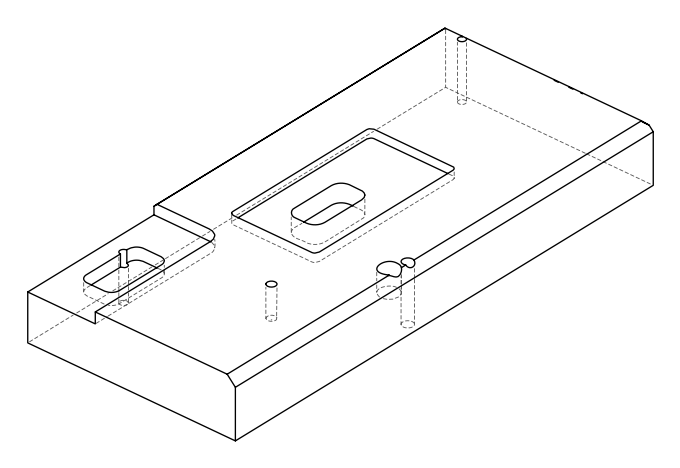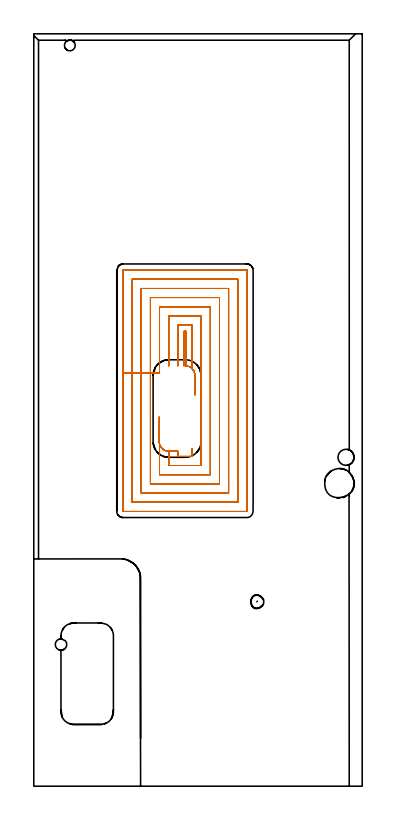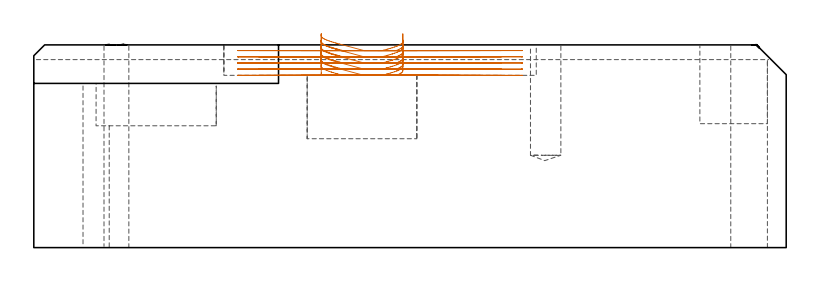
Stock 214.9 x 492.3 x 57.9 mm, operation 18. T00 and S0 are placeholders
(PLAN: 18 operations, 10 tool changes, 62 min)
(1 SPOT_DRILL | STEP1HOLE | NXT0321_9005460120000 | 0.03 min | 2 mm3)
(2 SPOT_DRILL_1 | STEP1HOLE_1 | NXT0321_9005460120000 | 0.03 min | 1119 mm3)
(3 SPOT_DRILL_2 | STEP1HOLE_2 | NXT0321_9005460120000 | 0.03 min | 0 mm3)
(4 SPOT_DRILL_3 | STEP1POCKET | NXT0321_9005460120000 | 0.03 min | 0 mm3)
(5 SPOT_DRILL_4 | STEP1POCKET_1 | NXT0321_9005460120000 | 0.05 min | 183 mm3)
(6 DRILL_THROUGH_HOLE_INTO_CENTER | STEP1HOLE | UGT0301_500 | 0.26 min | 4979 mm3)
(7 DRILL_THROUGH_HOLE_INTO_CENTER_1 | STEP1HOLE_1 | NXT0301_046 | 0.21 min | 2071 mm3)
(8 DRILL_THROUGH_HOLE_INTO_CENTER_2 | STEP1HOLE_2 | NXT0301_042 | 0.25 min | 2259 mm3)
(9 DRILL_BLIND_HOLE_INTO_CENTER | STEP1POCKET | NXT0301_058 | 0.14 min | 1887 mm3)
(10 DRILL_BLIND_HOLE_INTO_CENTER_1 | STEP1POCKET_1 | NXT0301_128 | 0.1 min | 2230 mm3)
(11 MILL_ROUGH_BLIND_HOLE_CONTOUR | STEP1POCKET_1 | NXT0201_009 | Spiral | 2.02 min | 4159 mm3)
(12 AREA_MILL | FG_CHAMFER_SURFACE | UGT0205_001 | 15.85 min | 17725 mm3)
(13 AREA_MILL_1 | FG_CHAMFER_SURFACE_1 | UGT0205_001 | 5.6 min | 1664 mm3)
(14 AREA_MILL_2 | FG_CHAMFER_SURFACE_2 | UGT0205_001 | 3.49 min | 1813 mm3)
(15 MILL_CORNER_NOTCH_RECTANGULAR | CORNER_NOTCH_RECTANGULAR | UGT0201_104 | Follow Part, ap 5, ae 75% | 5.33 min | 112798 mm3)
(16 MILL_RECTANGULAR_POCKET | POCKET_RECTANGULAR_STRAIGHT | UGT0201_010 | Follow Part, ap 4, ae 75% | 2.49 min | 51146 mm3)
(17 MILL_RECTANGULAR_POCKET_1 | POCKET_RECTANGULAR_STRAIGHT_1 | UGT0201_010 | Follow Part, ap 4, ae 75% | 2.19 min | 26560 mm3)
(18 MILL_RECTANGULAR_POCKET_2 | POCKET_RECTANGULAR_STRAIGHT_2 | NXT0201_009 | Follow Part, ap 2, ae 75% | 23.93 min | 112047 mm3)
(TOOL NXT0321_9005460120000 | NC Spot Drill, 142deg, 12mm, Carbide, Uncoated | D12 PA142 FL30 Z2)
(TOOL UGT0301_500 | Carbide Drill 10.5 mm | D10.5 PA118 FL87 Z2)
(TOOL NXT0301_046 | Carbide Drill 7.5mm [860.1-0750-038A1-MM 2214] | D7.5 PA140 FL53 Z2)
(TOOL NXT0301_042 | Carbide Drill 7.1mm [860.1-0710-057A1-MM 2214] | D7.1 PA140 FL85 Z2)
(TOOL NXT0301_058 | Carbide Drill 8.7mm [860.1-0870-026A1-MM 2214] | D8.7 PA140 FL47 Z2)
(TOOL NXT0301_128 | Carbide Drill 12mm [861.1-1200-036A1-GP GC34] | D12 PA150 FL37.4 Z2)
(TOOL NXT0201_009 | ENDMILL 8mm [2P460-0800-NA 1630] | D8 FL26 Z6)
(TOOL UGT0205_001 | Chamfer Mill 20 x 3 x 45 deg. | D20 FL50 Z2)
(TOOL UGT0201_104 | End Mill 20 mm | D20 FL22 Z2)
(TOOL UGT0201_010 | End Mill 16 mm | D16 FL22 Z2)
(OP 18 MILL_RECTANGULAR_POCKET_2)
G17 G21 G94 G90
T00 M6
G54
G17 G0 G90 X105.4 Y260.443 S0 M3
G43 Z68.041 H1
Z61.041
G94 G1 Y267.858 Z59.054 F250.
X105.415 Y268.717 Z58.824
X105.374 Y269.363 Z58.651
X105.272 Y270.026 Z58.471
X105.136 Y270.617 Z58.308
X104.924 Y271.19 Z58.145
X104.85 Y271.346 Z58.098
X104.623 Y271.79 Z57.965
X104.235 Y272.433 Z57.763
X103.759 Y272.994 Z57.566
X103.668 Y273.086 Z57.532
X103.056 Y273.668 Z57.305
X102.397 Y274.115 Z57.092
X102.351 Y274.141 Z57.078
X101.808 Y274.418 Z56.915
X101.152 Y274.697 Z56.724
X100.831 Y274.793 Z56.634
X100.741 Y274.814 Z56.609
X99.997 Y274.94 Z56.407
X99.5 Y274.992 Z56.273
Y297.7 F500.
X98.3
Y275.
G0 X105.4 Y255.977 Z61.041
G1 Y267.858 Z57.858 F250.
X105.415 Y268.717 Z57.627
X105.374 Y269.363 Z57.454
X105.272 Y270.026 Z57.274
X105.136 Y270.617 Z57.112
X104.924 Y271.19 Z56.948
X104.85 Y271.346 Z56.902
X104.623 Y271.79 Z56.768
X104.235 Y272.433 Z56.567
X103.759 Y272.994 Z56.37
X103.668 Y273.086 Z56.335
X103.5 Y273.245 Z56.273
Y301.7 F500.
X94.3
Y275.
G0 X82.1 Y227.457 Z61.041
G1 Y226.413 Z60.761 F250.
X82.085 Y225.536 Z60.526
X82.12 Y224.884 Z60.352
X82.221 Y224.222 Z60.172
X82.356 Y223.608 Z60.004
X82.529 Y223.118 Z59.864
X82.875 Y222.417 Z59.655
X83.175 Y221.893 Z59.493
X83.696 Y221.254 Z59.272
X84.35 Y220.617 Z59.028
X84.973 Y220.16 Z58.82
X85.074 Y220.1 Z58.789
X85.514 Y219.873 Z58.656
X86.225 Y219.546 Z58.447
X86.535 Y219.442 Z58.359
X86.614 Y219.421 Z58.337
X87.343 Y219.286 Z58.138
X87.992 Y219.202 Z57.963
X94.3 Y219.2 Z56.273
Y215.8 F500.
X103.5
Y220.952
G0 X82.1 Y233.457 Z61.041
G1 Y226.413 Z59.154 F250.
X82.085 Y225.536 Z58.919
X82.12 Y224.884 Z58.744
X82.221 Y224.222 Z58.564
X82.356 Y223.608 Z58.396
X82.529 Y223.118 Z58.257
X82.875 Y222.417 Z58.047
X83.175 Y221.893 Z57.885
X83.696 Y221.254 Z57.664
X84.35 Y220.617 Z57.42
X84.973 Y220.16 Z57.213
X85.074 Y220.1 Z57.181
X85.514 Y219.873 Z57.049
X86.225 Y219.546 Z56.839
X86.535 Y219.442 Z56.751
X86.614 Y219.421 Z56.729
X87.343 Y219.286 Z56.531
X87.992 Y219.202 Z56.356
X88.3 Y219.198 Z56.273
Y209.8 F500.
X109.5
Y307.7
X88.3
Y275.002
G0 X82.1 Y241.639 Z61.041
G1 Y226.413 Z56.961 F250.
X82.085 Y225.536 Z56.726
X82.12 Y224.884 Z56.551
X82.221 Y224.222 Z56.372
X82.3 Y223.861 Z56.273
Y203.8 F500.
X115.5
Y313.7
X82.3
Y270.349
X76.3
Y197.8
X121.5
Y319.7
X76.3
Y270.349
X70.3
Y191.8
X127.5
Y325.7
X70.3
Y270.349
X64.3
Y185.8
X133.5
Y331.7
X64.3
Y270.349
X58.3
Y179.9
X58.305 Y179.845
X58.345 Y179.805
X58.4 Y179.8
X139.4
X139.455 Y179.805
X139.495 Y179.845
X139.5 Y179.9
Y337.6
X139.495 Y337.655
X139.455 Y337.695
X139.4 Y337.7
X58.4
X58.345 Y337.695
X58.305 Y337.655
X58.3 Y337.6
Y270.349
Y269.349
G0 X105.4 Y260.443 Z59.273
G1 Y267.858 Z57.286 F250.
X105.415 Y268.717 Z57.056
X105.374 Y269.363 Z56.882
X105.272 Y270.026 Z56.703
X105.136 Y270.617 Z56.54
X104.924 Y271.19 Z56.376
X104.85 Y271.346 Z56.33
X104.623 Y271.79 Z56.197
X104.235 Y272.433 Z55.995
X103.759 Y272.994 Z55.798
X103.668 Y273.086 Z55.763
X103.056 Y273.668 Z55.537
X102.397 Y274.115 Z55.324
X102.351 Y274.141 Z55.31
X101.808 Y274.418 Z55.146
X101.152 Y274.697 Z54.955
X100.831 Y274.793 Z54.866
X100.741 Y274.814 Z54.841
X99.997 Y274.94 Z54.639
X99.5 Y274.992 Z54.505
Y297.7 F500.
X98.3
Y275.
G0 X105.4 Y255.977 Z59.273
G1 Y267.858 Z56.089 F250.
X105.415 Y268.717 Z55.859
X105.374 Y269.363 Z55.686
X105.272 Y270.026 Z55.506
X105.136 Y270.617 Z55.343
X104.924 Y271.19 Z55.18
X104.85 Y271.346 Z55.133
X104.623 Y271.79 Z55.
X104.235 Y272.433 Z54.798
X103.759 Y272.994 Z54.601
X103.668 Y273.086 Z54.567
X103.5 Y273.245 Z54.505
Y301.7 F500.
X94.3
Y275.
G0 X82.1 Y227.457 Z59.273
G1 Y226.413 Z58.993 F250.
X82.085 Y225.536 Z58.758
X82.12 Y224.884 Z58.583
X82.221 Y224.222 Z58.404
X82.356 Y223.608 Z58.235
X82.529 Y223.118 Z58.096
X82.875 Y222.417 Z57.887
X83.175 Y221.893 Z57.725
X83.694 Y221.257 Z57.505
X84.351 Y220.617 Z57.259
X84.973 Y220.16 Z57.052
X85.074 Y220.1 Z57.021
X85.514 Y219.873 Z56.888
X86.225 Y219.546 Z56.679
X86.535 Y219.442 Z56.591
X86.614 Y219.421 Z56.569
X87.343 Y219.286 Z56.37
X87.992 Y219.202 Z56.195
X94.3 Y219.2 Z54.505
Y215.8 F500.
X103.5
Y220.952
G0 X82.1 Y233.457 Z59.273
G1 Y226.413 Z57.386 F250.
X82.085 Y225.536 Z57.15
X82.12 Y224.884 Z56.976
X82.221 Y224.222 Z56.796
X82.356 Y223.608 Z56.628
X82.529 Y223.118 Z56.488
X82.875 Y222.417 Z56.279
X83.175 Y221.893 Z56.117
X83.694 Y221.257 Z55.897
X84.351 Y220.617 Z55.651
X84.973 Y220.16 Z55.444
X85.074 Y220.1 Z55.413
X85.514 Y219.873 Z55.28
X86.225 Y219.546 Z55.071
X86.535 Y219.442 Z54.983
X86.614 Y219.421 Z54.961
X87.343 Y219.286 Z54.763
X87.992 Y219.202 Z54.587
X88.3 Y219.198 Z54.505
Y209.8 F500.
X109.5
Y307.7
X88.3
Y275.002
G0 X82.1 Y241.639 Z59.273
G1 Y226.413 Z55.193 F250.
X82.085 Y225.536 Z54.958
X82.12 Y224.884 Z54.783
X82.221 Y224.222 Z54.604
X82.3 Y223.861 Z54.505
Y203.8 F500.
X115.5
Y313.7
X82.3
Y270.349
X76.3
Y197.8
X121.5
Y319.7
X76.3
Y270.349
X70.3
Y191.8
X127.5
Y325.7
X70.3
Y270.349
X64.3
Y185.8
X133.5
Y331.7
X64.3
Y270.349
X58.3
Y179.9
X58.305 Y179.845
X58.345 Y179.805
X58.4 Y179.8
X139.4
X139.455 Y179.805
X139.495 Y179.845
X139.5 Y179.9
Y337.6
X139.495 Y337.655
X139.455 Y337.695
X139.4 Y337.7
X58.4
X58.345 Y337.695
X58.305 Y337.655
X58.3 Y337.6
Y270.349
Y269.349
G0 X105.4 Y260.443 Z57.505
G1 Y267.858 Z55.518 F250.
X105.415 Y268.717 Z55.287
X105.374 Y269.363 Z55.114
X105.272 Y270.026 Z54.935
X105.136 Y270.617 Z54.772
X104.924 Y271.19 Z54.608
X104.85 Y271.346 Z54.562
X104.623 Y271.79 Z54.428
X104.235 Y272.433 Z54.227
X103.759 Y272.994 Z54.03
X103.668 Y273.086 Z53.995
X103.056 Y273.668 Z53.769
X102.397 Y274.115 Z53.556
X102.351 Y274.141 Z53.541
X101.808 Y274.418 Z53.378
X101.152 Y274.697 Z53.187
X100.831 Y274.793 Z53.097
X100.741 Y274.814 Z53.073
X99.997 Y274.94 Z52.87
X99.5 Y274.992 Z52.736
Y297.7 F500.
X98.3
Y275.
G0 X105.4 Y255.977 Z57.505
G1 Y267.858 Z54.321 F250.
X105.415 Y268.717 Z54.091
X105.374 Y269.363 Z53.917
X105.272 Y270.026 Z53.738
X105.136 Y270.617 Z53.575
X104.924 Y271.19 Z53.411
X104.85 Y271.346 Z53.365
X104.623 Y271.79 Z53.232
X104.235 Y272.433 Z53.03
X103.759 Y272.994 Z52.833
X103.668 Y273.086 Z52.798
X103.5 Y273.245 Z52.736
Y301.7 F500.
X94.3
Y275.
G0 X82.1 Y227.457 Z57.505
G1 Y226.413 Z57.225 F250.
X82.085 Y225.536 Z56.99
X82.12 Y224.884 Z56.815
X82.221 Y224.222 Z56.635
X82.356 Y223.608 Z56.467
X82.529 Y223.118 Z56.328
X82.875 Y222.417 Z56.118
X83.175 Y221.893 Z55.957
X83.694 Y221.257 Z55.737
X84.354 Y220.613 Z55.49
X84.972 Y220.16 Z55.284
X85.074 Y220.1 Z55.253
X85.514 Y219.873 Z55.12
X86.225 Y219.546 Z54.91
X86.535 Y219.442 Z54.823
X86.614 Y219.421 Z54.801
X87.343 Y219.286 Z54.602
X87.992 Y219.202 Z54.427
X94.3 Y219.2 Z52.736
Y215.8 F500.
X103.5
Y220.952
G0 X82.1 Y233.457 Z57.505
G1 Y226.413 Z55.617 F250.
X82.085 Y225.536 Z55.382
X82.12 Y224.884 Z55.207
X82.221 Y224.222 Z55.028
X82.356 Y223.608 Z54.859
X82.529 Y223.118 Z54.72
X82.875 Y222.417 Z54.511
X83.175 Y221.893 Z54.349
X83.694 Y221.257 Z54.129
X84.354 Y220.613 Z53.882
X84.972 Y220.16 Z53.677
X85.074 Y220.1 Z53.645
X85.514 Y219.873 Z53.512
X86.225 Y219.546 Z53.303
X86.535 Y219.442 Z53.215
X86.614 Y219.421 Z53.193
X87.343 Y219.286 Z52.994
X87.992 Y219.202 Z52.819
X88.3 Y219.198 Z52.736
Y209.8 F500.
X109.5
Y307.7
X88.3
Y275.002
G0 X82.1 Y241.639 Z57.505
G1 Y226.413 Z53.425 F250.
X82.085 Y225.536 Z53.19
X82.12 Y224.884 Z53.015
X82.221 Y224.222 Z52.835
X82.3 Y223.861 Z52.736
Y203.8 F500.
X115.5
Y313.7
X82.3
Y270.349
X76.3
Y197.8
X121.5
Y319.7
X76.3
Y270.349
X70.3
Y191.8
X127.5
Y325.7
X70.3
Y270.349
X64.3
Y185.8
X133.5
Y331.7
X64.3
Y270.349
X58.3
Y179.9
X58.305 Y179.845
X58.345 Y179.805
X58.4 Y179.8
X139.4
X139.455 Y179.805
X139.495 Y179.845
X139.5 Y179.9
Y337.6
X139.495 Y337.655
X139.455 Y337.695
X139.4 Y337.7
X58.4
X58.345 Y337.695
X58.305 Y337.655
X58.3 Y337.6
Y270.349
Y269.349
G0 X105.4 Y260.443 Z55.736
G1 Y267.858 Z53.75 F250.
X105.415 Y268.717 Z53.519
X105.374 Y269.363 Z53.346
X105.272 Y270.026 Z53.166
X105.136 Y270.617 Z53.004
X104.924 Y271.19 Z52.84
X104.85 Y271.346 Z52.794
X104.623 Y271.79 Z52.66
X104.235 Y272.433 Z52.459
X103.759 Y272.994 Z52.262
X103.668 Y273.086 Z52.227
X103.056 Y273.668 Z52.001
X102.397 Y274.115 Z51.787
X102.351 Y274.141 Z51.773
X101.808 Y274.418 Z51.61
X101.152 Y274.697 Z51.419
X100.831 Y274.793 Z51.329
X100.741 Y274.814 Z51.304
X99.997 Y274.94 Z51.102
X99.5 Y274.992 Z50.968
Y297.7 F500.
X98.3
Y275.
G0 X105.4 Y255.977 Z55.736
G1 Y267.858 Z52.553 F250.
X105.415 Y268.717 Z52.323
X105.374 Y269.363 Z52.149
X105.272 Y270.026 Z51.97
X105.136 Y270.617 Z51.807
X104.924 Y271.19 Z51.643
X104.85 Y271.346 Z51.597
X104.623 Y271.79 Z51.463
X104.235 Y272.433 Z51.262
X103.759 Y272.994 Z51.065
X103.668 Y273.086 Z51.03
X103.5 Y273.245 Z50.968
Y301.7 F500.
X94.3
Y275.
G0 X82.1 Y227.457 Z55.736
G1 Y226.413 Z55.457 F250.
X82.085 Y225.536 Z55.222
X82.12 Y224.884 Z55.047
X82.221 Y224.222 Z54.867
X82.356 Y223.608 Z54.699
X82.529 Y223.118 Z54.56
X82.875 Y222.417 Z54.35
X83.175 Y221.893 Z54.188
X83.698 Y221.251 Z53.966
X84.353 Y220.614 Z53.722
X84.972 Y220.16 Z53.516
X85.074 Y220.1 Z53.484
X85.514 Y219.873 Z53.352
X86.225 Y219.546 Z53.142
X86.535 Y219.442 Z53.054
X86.614 Y219.421 Z53.032
X87.343 Y219.286 Z52.834
X87.992 Y219.202 Z52.659
X94.3 Y219.2 Z50.968
Y215.8 F500.
X103.5
Y220.952
G0 X82.1 Y233.457 Z55.736
G1 Y226.413 Z53.849 F250.
X82.085 Y225.536 Z53.614
X82.12 Y224.884 Z53.439
X82.221 Y224.222 Z53.26
X82.356 Y223.608 Z53.091
X82.529 Y223.118 Z52.952
X82.875 Y222.417 Z52.743
X83.175 Y221.893 Z52.581
X83.698 Y221.251 Z52.359
X84.353 Y220.614 Z52.114
X84.972 Y220.16 Z51.908
X85.074 Y220.1 Z51.877
X85.514 Y219.873 Z51.744
X86.225 Y219.546 Z51.534
X86.535 Y219.442 Z51.447
X86.614 Y219.421 Z51.425
X87.343 Y219.286 Z51.226
X87.992 Y219.202 Z51.051
X88.3 Y219.198 Z50.968
Y209.8 F500.
X109.5
Y307.7
X88.3
Y275.002
G0 X82.1 Y241.639 Z55.736
G1 Y226.413 Z51.657 F250.
X82.085 Y225.536 Z51.422
X82.12 Y224.884 Z51.247
X82.221 Y224.222 Z51.067
X82.3 Y223.861 Z50.968
Y203.8 F500.
X115.5
Y313.7
X82.3
Y270.349
X76.3
Y197.8
X121.5
Y319.7
X76.3
Y270.349
X70.3
Y191.8
X127.5
Y325.7
X70.3
Y270.349
X64.3
Y185.8
X133.5
Y331.7
X64.3
Y270.349
X58.3
Y179.9
X58.305 Y179.845
X58.345 Y179.805
X58.4 Y179.8
X139.4
X139.455 Y179.805
X139.495 Y179.845
X139.5 Y179.9
Y337.6
X139.495 Y337.655
X139.455 Y337.695
X139.4 Y337.7
X58.4
X58.345 Y337.695
X58.305 Y337.655
X58.3 Y337.6
Y270.349
Y269.349
G0 X105.4 Y260.443 Z53.968
G1 Y267.858 Z51.981 F250.
X105.415 Y268.717 Z51.751
X105.374 Y269.363 Z51.578
X105.272 Y270.026 Z51.398
X105.136 Y270.617 Z51.235
X104.924 Y271.19 Z51.072
X104.85 Y271.346 Z51.025
X104.623 Y271.79 Z50.892
X104.235 Y272.433 Z50.69
X103.759 Y272.994 Z50.493
X103.668 Y273.086 Z50.459
X103.056 Y273.668 Z50.232
X102.397 Y274.115 Z50.019
X102.351 Y274.141 Z50.005
X101.808 Y274.418 Z49.842
X101.152 Y274.697 Z49.651
X100.831 Y274.793 Z49.561
X100.741 Y274.814 Z49.536
X99.997 Y274.94 Z49.334
X99.5 Y274.992 Z49.2
Y297.7 F500.
X98.3
Y275.
G0 X105.4 Y255.977 Z53.968
G1 Y267.858 Z50.785 F250.
X105.415 Y268.717 Z50.554
X105.374 Y269.363 Z50.381
X105.272 Y270.026 Z50.201
X105.136 Y270.617 Z50.039
X104.924 Y271.19 Z49.875
X104.85 Y271.346 Z49.829
X104.623 Y271.79 Z49.695
X104.235 Y272.433 Z49.494
X103.759 Y272.994 Z49.297
X103.668 Y273.086 Z49.262
X103.5 Y273.245 Z49.2
Y301.7 F500.
X94.3
Y275.
G0 X82.1 Y227.457 Z53.968
G1 Y226.413 Z53.689 F250.
X82.085 Y225.536 Z53.453
X82.12 Y224.884 Z53.279
X82.221 Y224.222 Z53.099
X82.356 Y223.608 Z52.931
X82.527 Y223.123 Z52.793
X82.875 Y222.416 Z52.582
X83.175 Y221.893 Z52.42
X83.698 Y221.251 Z52.198
X84.353 Y220.614 Z51.954
X84.972 Y220.16 Z51.748
X85.074 Y220.1 Z51.716
X85.514 Y219.873 Z51.583
X86.225 Y219.546 Z51.374
X86.535 Y219.442 Z51.286
X86.614 Y219.421 Z51.264
X87.343 Y219.286 Z51.066
X87.992 Y219.202 Z50.89
X94.3 Y219.2 Z49.2
Y215.8 F500.
X103.5
Y220.952
G0 X82.1 Y233.457 Z53.968
G1 Y226.413 Z52.081 F250.
X82.085 Y225.536 Z51.846
X82.12 Y224.884 Z51.671
X82.221 Y224.222 Z51.491
X82.356 Y223.608 Z51.323
X82.527 Y223.123 Z51.185
X82.875 Y222.416 Z50.974
X83.175 Y221.893 Z50.812
X83.698 Y221.251 Z50.591
X84.353 Y220.614 Z50.346
X84.972 Y220.16 Z50.14
X85.074 Y220.1 Z50.108
X85.514 Y219.873 Z49.976
X86.225 Y219.546 Z49.766
X86.535 Y219.442 Z49.678
X86.614 Y219.421 Z49.657
X87.343 Y219.286 Z49.458
X87.992 Y219.202 Z49.283
X88.3 Y219.198 Z49.2
Y209.8 F500.
X109.5
Y307.7
X88.3
Y275.002
G0 X82.1 Y241.639 Z53.968
G1 Y226.413 Z49.888 F250.
X82.085 Y225.536 Z49.653
X82.12 Y224.884 Z49.478
X82.221 Y224.222 Z49.299
X82.3 Y223.861 Z49.2
Y203.8 F500.
X115.5
Y313.7
X82.3
Y270.349
X76.3
Y197.8
X121.5
Y319.7
X76.3
Y270.349
X70.3
Y191.8
X127.5
Y325.7
X70.3
Y270.349
X64.3
Y185.8
X133.5
Y331.7
X64.3
Y270.349
X58.3
Y179.9
X58.305 Y179.845
X58.345 Y179.805
X58.4 Y179.8
X139.4
X139.455 Y179.805
X139.495 Y179.845
X139.5 Y179.9
Y337.6
X139.495 Y337.655
X139.455 Y337.695
X139.4 Y337.7
X58.4
X58.345 Y337.695
X58.305 Y337.655
X58.3 Y337.6
Y270.349
Y269.349
G0 Z68.041
M5
M2
